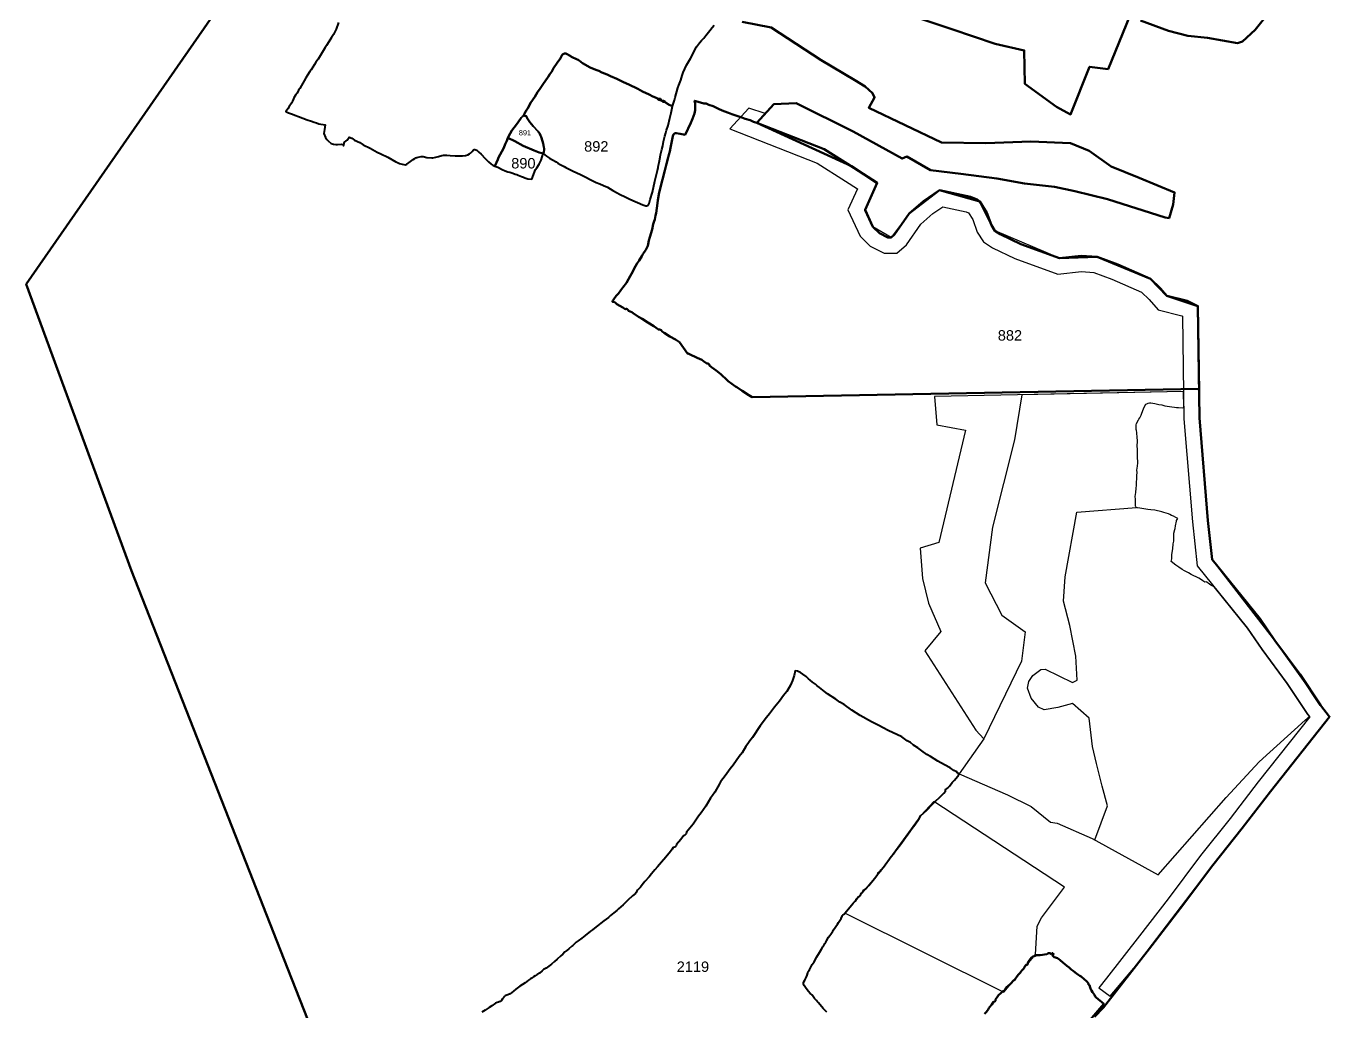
# Model space of a CAD drawing. Header units: millimetres. Extents: x 254348 to 257201, y 2604859 to 2607329.
# Drawn here: x 256121 to 256749, y 2605484 to 2605957 of the extents above; entities that cross this region are included whole.
import ezdxf

# ---------------------------------------------------------------- set-up
doc = ezdxf.new("R2010")
doc.units = ezdxf.units.MM
for name, color, linetype in [('Mined Out Area', 30, 'Continuous'), ('Plot_Text', 250, 'Continuous'), ('Reclaimed', 5, 'Continuous')]:
    doc.layers.add(name, color=color, linetype=linetype)
for name, color, linetype, lineweight in [('ML Boundary', 1, 'Continuous', 50), ('Plantation', 3, 'Continuous', 30), ('Plot', 6, 'Continuous', 50)]:
    doc.layers.add(name, color=color, linetype=linetype, lineweight=lineweight)
doc.styles.add('Annotative', font='arial.ttf')
doc.linetypes.add('BENCH', pattern='A,1,[130,ltypeshp.shx,S=1,R=0,X=0,Y=1],1', length=2)

msp = doc.modelspace()

# ---------------------------------------------------------------- linework, layer by layer
at = {"layer": 'Mined Out Area', "linetype": 'BENCH'}
for points in [[(256712.69, 2605603.92), (256734.76, 2605623.97), (256736.95, 2605625.7), (256736.15, 2605626.74), (256726.2, 2605641.54), (256714.1, 2605657.91), (256707.12, 2605668.13), (256691.14, 2605687.87), (256691.11, 2605687.89), (256689.5, 2605688.77), (256688.21, 2605689.71), (256687.97, 2605689.94), (256687.81, 2605690.08), (256687.53, 2605690.22), (256687.24, 2605690.25), (256686.69, 2605690.18), (256685.78, 2605690.84), (256685.03, 2605691.27), (256683.85, 2605692.05), (256680.07, 2605693.8), (256678.79, 2605694.6), (256678.15, 2605694.97), (256676.94, 2605695.66), (256675.76, 2605696.28), (256674.26, 2605697.32), (256672.75, 2605698.29), (256670.58, 2605700.05), (256670.84, 2605701.38), (256670.78, 2605702.62), (256670.81, 2605703.33), (256670.82, 2605703.5), (256671.37, 2605706.1), (256671.53, 2605708.48), (256671.76, 2605709.79), (256671.82, 2605712.92), (256671.88, 2605713.65), (256672.32, 2605715.46), (256672.43, 2605715.93), (256672.6, 2605717.18), (256673.02, 2605719.35), (256673.06, 2605719.7), (256673.72, 2605720.71), (256672.8, 2605721.14), (256671.64, 2605721.76), (256670.73, 2605722.16), (256669.81, 2605722.64), (256669.25, 2605722.88), (256667.02, 2605723.51), (256666.1, 2605723.82), (256662.7, 2605724.67), (256660.84, 2605724.87), (256659.26, 2605724.98), (256655.44, 2605725.64), (256654.42, 2605725.77), (256653.94, 2605725.94), (256653.64, 2605726.25), (256653.5, 2605726.59), (256653.44, 2605726.95), (256653.38, 2605729.95), (256653.27, 2605731.27), (256653.6, 2605733.17), (256653.74, 2605735.18), (256653.97, 2605736.51), (256654.05, 2605741.28), (256654.14, 2605742.76), (256654.1, 2605743.94), (256654.35, 2605745.8), (256654.51, 2605747.42), (256654.33, 2605750.44), (256654.37, 2605751.35), (256654.34, 2605752.44), (256654.38, 2605753.35), (256654.36, 2605753.87), (256654.29, 2605755.44), (256654.41, 2605757.7), (256654.36, 2605758.24), (256654.18, 2605759.35), (256654.08, 2605761.86), (256653.88, 2605762.84), (256653.81, 2605763.42), (256653.71, 2605764.79), (256653.74, 2605765.42), (256653.78, 2605765.6), (256653.95, 2605766.23), (256654.85, 2605767.94), (256655.08, 2605768.37), (256655.46, 2605769.02), (256656.06, 2605770.29), (256656.29, 2605770.8), (256656.98, 2605772.56), (256657.65, 2605774.07), (256658.41, 2605775.45), (256658.78, 2605775.73), (256658.81, 2605775.75), (256659.48, 2605776.02), (256660.19, 2605776.16), (256660.78, 2605776.18), (256662.73, 2605775.84), (256664.61, 2605775.36), (256665.99, 2605775.14), (256667.44, 2605774.8), (256670.88, 2605774.24), (256672.18, 2605774.06), (256673.15, 2605773.94), (256674.05, 2605773.86), (256675.85, 2605773.83), (256676.57, 2605773.87), (256676.46, 2605781.59), (256557, 2605779.18), (256558.12, 2605765.61), (256571.83, 2605763.09), (256559.08, 2605709.19), (256550.13, 2605706.51), (256551.25, 2605691.96), (256554.16, 2605680.09), (256559.98, 2605666.44), (256552.41, 2605657.19), (256576.82, 2605619.13), (256580.62, 2605615.09), (256568.88, 2605598.28), (256592.02, 2605588.13), (256603.45, 2605582.65), (256612.57, 2605575.07), (256615.8, 2605574.51), (256632.69, 2605567.19), (256664.3, 2605549.82), (256696.86, 2605586.89)], [(256608.3, 2605529.13), (256619.42, 2605543.97), (256556.65, 2605585.02), (256550.44, 2605578.3), (256530.98, 2605551.42), (256514.91, 2605532.59), (256514.15, 2605531.45), (256590.26, 2605493.47), (256605.38, 2605511.68), (256606.33, 2605525.24)]]:
    msp.add_lwpolyline(points, close=True, dxfattribs=at)
at = {"layer": 'ML Boundary'}
for points in [[(256749.03, 2606002.96), (256710.79, 2605955.11), (256704.75, 2605949.46), (256702.41, 2605948.69), (256687.9, 2605951.17), (256678.48, 2605952.13), (256669.22, 2605954.5), (256655.88, 2605959.51)], [(256281.46, 2605416.54), (256244.97, 2605509.45), (256208.49, 2605602.33), (256171.86, 2605695.61), (256121.3, 2605833.07), (256227.45, 2605985.87)], [(256464.67, 2605958.89), (256478.7, 2605956.13), (256502.69, 2605940.54), (256518.83, 2605930.98), (256523.7, 2605927.89), (256527.33, 2605924.63), (256528.24, 2605922.6), (256525.5, 2605917.66), (256560.4, 2605901.06), (256581.69, 2605900.71), (256603.25, 2605901.46), (256622.2, 2605900.67), (256631.14, 2605896.96), (256641.7, 2605889.55), (256655.1, 2605884.14), (256672.2, 2605877.1), (256671.51, 2605871.35), (256669.5, 2605864.79), (256667.73, 2605864.99), (256639.98, 2605873.87), (256624.33, 2605877.69), (256614.49, 2605879.8), (256600.15, 2605881.38), (256586.95, 2605883.69), (256569.71, 2605885.92), (256555.01, 2605887.78), (256543.67, 2605894.26), (256541.43, 2605893.27), (256517.98, 2605906.36), (256490.57, 2605919.86), (256479.95, 2605919.45), (256471.71, 2605910.49), (256504.13, 2605897.77), (256518.38, 2605888.83), (256529.56, 2605881.6), (256523.73, 2605868.73), (256527.5, 2605860.56), (256530.66, 2605857.5), (256534.63, 2605855.42), (256536.16, 2605855.43), (256537.87, 2605856.91), (256544.78, 2605866.95), (256551.7, 2605872.88), (256559.44, 2605878.14), (256574.35, 2605874.97), (256577.52, 2605873.66), (256578.75, 2605872.72), (256582.1, 2605867.33), (256584.3, 2605861.34), (256585.99, 2605858.68), (256588.45, 2605857.05), (256598.41, 2605852.33), (256617.02, 2605845.54), (256627.37, 2605846.67), (256635.07, 2605846.11), (256644.88, 2605842.5), (256660.6, 2605835.6), (256665.34, 2605830.94), (256668.42, 2605827.49), (256678.19, 2605825.03), (256683.36, 2605822.56), (256684.14, 2605768.92), (256688.19, 2605719.76), (256690.16, 2605701), (256713.15, 2605672.61), (256720.22, 2605662.26), (256732.33, 2605645.86), (256742.23, 2605631.13), (256746.52, 2605625.58), (256718.21, 2605589.76), (256704.65, 2605572.19), (256690.55, 2605554.52), (256674.98, 2605533.77), (256661.2, 2605515.96), (256645.47, 2605495.58), (256638.03, 2605486.25), (256633.69, 2605481.72)], [(256650.82, 2605962.08), (256640.29, 2605936.24), (256631.41, 2605937.37), (256622.28, 2605914.47), (256615.56, 2605918.14), (256600.36, 2605929.19), (256600.04, 2605945.13), (256586.17, 2605948.33), (256565.28, 2605955.4), (256545.67, 2605961.86)]]:
    msp.add_lwpolyline(points, dxfattribs=at)
at = {"layer": 'Plantation'}
msp.add_lwpolyline([(256529.56, 2605881.6), (256517.14, 2605889.61), (256471.71, 2605910.49), (256475.72, 2605914.85), (256467.95, 2605917.48), (256458.77, 2605907.51), (256500.74, 2605891.04), (256514.35, 2605882.5), (256520.07, 2605878.81), (256515.49, 2605868.7), (256521.27, 2605856.15), (256526.22, 2605851.36), (256532.82, 2605847.9), (256538.99, 2605847.96), (256543.5, 2605851.86), (256550.4, 2605861.89), (256556.26, 2605866.92), (256561.01, 2605870.14), (256572.12, 2605867.77), (256573.29, 2605867.29), (256575.32, 2605864.02), (256577.54, 2605858), (256580.52, 2605853.3), (256584.77, 2605850.5), (256595.51, 2605845.41), (256616.09, 2605837.9), (256627.5, 2605839.14), (256633.48, 2605838.71), (256642.07, 2605835.54), (256656.33, 2605829.29), (256659.9, 2605825.77), (256664.35, 2605820.77), (256675.63, 2605817.94), (256675.93, 2605817.8), (256676.65, 2605768.56), (256680.72, 2605719.06), (256682.93, 2605698.01), (256707.12, 2605668.13), (256714.1, 2605657.91), (256726.2, 2605641.54), (256736.15, 2605626.74), (256737, 2605625.64), (256712.3, 2605594.37), (256698.75, 2605576.82), (256684.62, 2605559.11), (256669.02, 2605538.31), (256655.26, 2605520.55), (256639.57, 2605500.21), (256635.87, 2605495.56), (256641.3, 2605491.66), (256654.43, 2605507.18), (256684.82, 2605546.88), (256715.56, 2605586.32), (256746.52, 2605625.58), (256720.79, 2605661.48), (256690.16, 2605701), (256687.94, 2605722.72), (256684.09, 2605772.57), (256683.36, 2605822.56), (256668.42, 2605827.49), (256660.6, 2605835.6), (256635.07, 2605846.11), (256617.02, 2605845.54), (256586.06, 2605858.63), (256578.75, 2605872.72), (256559.44, 2605878.14), (256544.78, 2605866.95), (256536.16, 2605855.43), (256527.5, 2605860.56), (256523.73, 2605868.73)], close=True, dxfattribs=at)
at = {"layer": 'Plot', "linetype": 'Continuous', "lineweight": 40}
for points in [[(256271.18, 2605958.48), (256269.93, 2605955.35), (256268.68, 2605952.88), (256267.82, 2605951.41), (256266.43, 2605949.36), (256265.35, 2605947.45), (256264.71, 2605946.55), (256263.78, 2605945), (256262.75, 2605943.44), (256261.29, 2605940.9), (256260.28, 2605939.5), (256259.61, 2605938.42), (256258.74, 2605937.2), (256257.95, 2605935.9), (256257.34, 2605935.05), (256256.23, 2605933.28), (256255.52, 2605932.03), (256254.6, 2605930.59), (256253.41, 2605928.42), (256252.55, 2605926.98), (256251.95, 2605926.14), (256251.25, 2605924.7), (256250.52, 2605923.68), (256249.75, 2605922.43), (256249.47, 2605921.9), (256249.08, 2605920.89), (256248.57, 2605919.91), (256247.52, 2605918.23), (256246.74, 2605917.08), (256245.81, 2605915.85), (256247.17, 2605915.24), (256249.09, 2605914.53), (256250.18, 2605914.06), (256251.94, 2605913.5), (256256.02, 2605911.91), (256258.19, 2605911.23), (256259.43, 2605910.71), (256260.54, 2605910.42), (256261.76, 2605909.95), (256264.79, 2605909.47), (256264.35, 2605907.25), (256264.13, 2605905.35), (256264.91, 2605903.48), (256265.5, 2605902.38), (256266.1, 2605901.73), (256267.61, 2605900.57), (256268.74, 2605900.22), (256269.76, 2605900.03), (256270.57, 2605900), (256272.37, 2605900.13), (256273.19, 2605900.07), (256273.46, 2605899.38), (256274.07, 2605901.22), (256274.87, 2605901.78), (256275.24, 2605902.12), (256275.66, 2605902.65), (256276.28, 2605903.63), (256277.46, 2605903.01), (256278.85, 2605902.2), (256281.27, 2605900.97), (256283, 2605899.93), (256286.25, 2605898.32), (256289.65, 2605896.43), (256291.43, 2605895.6), (256294.73, 2605893.96), (256298.61, 2605891.72), (256299.44, 2605891.34), (256300.44, 2605890.94), (256301.61, 2605890.57), (256302.48, 2605890.39), (256303.25, 2605890.37), (256303.61, 2605890.43), (256303.94, 2605890.55), (256305.64, 2605891.82), (256306.93, 2605892.85), (256307.73, 2605893.39), (256308.26, 2605893.68), (256308.67, 2605893.84), (256309.29, 2605893.99), (256310.82, 2605894.23), (256311.77, 2605894.22), (256313.54, 2605893.85), (256315.81, 2605893.61), (256316.44, 2605893.68), (256317.74, 2605894.04), (256319.14, 2605894.3), (256320.62, 2605894.8), (256321.45, 2605894.91), (256323.14, 2605894.96), (256324.72, 2605894.77), (256327.12, 2605894.62), (256329.44, 2605894.55), (256330.58, 2605894.59), (256332.11, 2605894.84), (256333.2, 2605895.17), (256333.93, 2605895.54), (256334.4, 2605895.88), (256335.28, 2605896.71), (256335.82, 2605897.42), (256336.2, 2605897.65), (256336.48, 2605897.69), (256337, 2605897.55), (256337.49, 2605897.26), (256338.44, 2605896.3), (256339.52, 2605895.36), (256341.41, 2605893.37), (256343.1, 2605891.7), (256344.27, 2605890.66), (256345.26, 2605889.97), (256346.04, 2605889.67), (256347.61, 2605892.8), (256347.9, 2605893.84), (256349.49, 2605896.62), (256350.47, 2605898.47), (256351.14, 2605900.16), (256351.85, 2605901.74), (256352.41, 2605903.27), (256353.41, 2605905.29), (256354.31, 2605906.76), (256356.42, 2605909.71), (256357.35, 2605910.82), (256358.79, 2605912.83), (256359.34, 2605913.46), (256359.96, 2605914), (256360.47, 2605915.16), (256361.3, 2605916.58), (256361.89, 2605917.43), (256363.39, 2605920.18), (256365.37, 2605922.94), (256366.62, 2605925.1), (256367.85, 2605926.87), (256369.4, 2605929.37), (256370.24, 2605930.46), (256371.65, 2605932.44), (256372.42, 2605933.77), (256373.4, 2605935.13), (256374.22, 2605936.59), (256376.03, 2605939.17), (256376.74, 2605940.35), (256377.37, 2605941.19), (256378.25, 2605942.7), (256378.63, 2605943.14), (256378.93, 2605943.39), (256379.26, 2605943.58), (256379.6, 2605943.68), (256380.12, 2605943.65), (256380.74, 2605943.42), (256382, 2605942.69), (256383.19, 2605941.92), (256385.23, 2605941.04), (256386.04, 2605940.64), (256386.61, 2605940.27), (256388.12, 2605939.12), (256391.87, 2605937.05), (256394.59, 2605935.81), (256395.96, 2605935.32), (256397.38, 2605934.59), (256400, 2605933.62), (256401.55, 2605932.87), (256404.66, 2605931.48), (256407.88, 2605929.89), (256410.32, 2605928.86), (256414.64, 2605926.73), (256416.86, 2605925.49), (256420.15, 2605924), (256421.87, 2605923.09), (256423.12, 2605922.57), (256424.42, 2605921.9), (256424.73, 2605922.08), (256424.96, 2605922.14), (256425.18, 2605922.13), (256425.38, 2605922.05), (256425.53, 2605921.95), (256425.77, 2605921.7), (256426.42, 2605920.91), (256426.81, 2605921.11), (256427.08, 2605921.13), (256427.22, 2605921.11), (256427.34, 2605921.07), (256427.49, 2605920.93), (256427.55, 2605920.73), (256427.53, 2605920.53), (256429.71, 2605919.11), (256431.39, 2605918.42), (256431.65, 2605919.44), (256432.27, 2605921.32), (256432.57, 2605922.54), (256433.95, 2605927.21), (256434.38, 2605928.51), (256435.31, 2605930.93), (256435.97, 2605933.15), (256436.5, 2605934.64), (256438.08, 2605938.1), (256440.04, 2605941.29), (256442.82, 2605946.82), (256444.25, 2605948.8), (256445.18, 2605949.87), (256446.3, 2605951.05), (256447.33, 2605952.26), (256449.19, 2605954.8), (256450.4, 2605956.19), (256451.29, 2605957.33)], [(256505.31, 2605483.95), (256503.65, 2605485.68), (256501.41, 2605488.44), (256500.93, 2605488.89), (256500.38, 2605489.55), (256499.48, 2605490.48), (256498.88, 2605491.47), (256498.47, 2605492.01), (256498.28, 2605492.21), (256497.84, 2605492.54), (256497.36, 2605492.96), (256496.54, 2605493.81), (256495.49, 2605495.36), (256494.48, 2605496.76), (256494.23, 2605497.39), (256494.16, 2605497.89), (256494.19, 2605498.19), (256494.29, 2605498.47), (256494.82, 2605499.28), (256495.53, 2605500.84), (256495.93, 2605501.63), (256496.25, 2605502.83), (256496.48, 2605503.38), (256496.99, 2605504.28), (256498.29, 2605506.82), (256499.22, 2605508.1), (256500.53, 2605510.47), (256501.88, 2605512.56), (256502.3, 2605513.41), (256502.8, 2605514.1), (256503.43, 2605515.22), (256503.74, 2605515.66), (256504.07, 2605516.28), (256504.45, 2605516.83), (256504.8, 2605517.55), (256505.19, 2605518.1), (256506.18, 2605519.95), (256506.73, 2605520.77), (256507.24, 2605521.42), (256508.17, 2605522.76), (256508.58, 2605523.44), (256510.43, 2605526.08), (256510.91, 2605526.88), (256511.99, 2605528.41), (256512.26, 2605528.92), (256512.68, 2605529.95), (256512.89, 2605530.31), (256513.08, 2605530.52), (256513.62, 2605530.97), (256514.16, 2605531.55), (256518.05, 2605536.24), (256518.63, 2605536.81), (256519.25, 2605537.3), (256519.37, 2605537.74), (256519.5, 2605538.08), (256519.65, 2605538.32), (256519.93, 2605538.63), (256520.45, 2605539.23), (256520.95, 2605539.63), (256521.34, 2605540.09), (256521.48, 2605540.21), (256521.63, 2605540.29), (256521.71, 2605540.59), (256521.8, 2605540.79), (256522.55, 2605541.46), (256522.98, 2605542.34), (256523.15, 2605542.55), (256524.16, 2605543.25), (256525.48, 2605544.63), (256528.18, 2605547.97), (256529.79, 2605550.09), (256529.92, 2605550.51), (256530.17, 2605550.9), (256530.41, 2605551.11), (256530.98, 2605551.42), (256531.41, 2605552.18), (256532.54, 2605553.5), (256536.19, 2605558.52), (256537.35, 2605559.93), (256538.37, 2605561.36), (256540.76, 2605564.41), (256543.09, 2605567.69), (256544.44, 2605569.45), (256546.34, 2605572.17), (256547.53, 2605573.74), (256549.6, 2605576.88), (256550.44, 2605578.3), (256553.22, 2605580.69), (256556.17, 2605583.8), (256560.83, 2605588.26), (256561.5, 2605589), (256562.25, 2605589.97), (256562.35, 2605590.57), (256562.47, 2605590.84), (256562.58, 2605591), (256562.72, 2605591.12), (256563.03, 2605591.31), (256563.44, 2605591.46), (256564.18, 2605592.34), (256565.41, 2605594.05), (256566.56, 2605595.2), (256567.28, 2605596.06), (256568.27, 2605597.13), (256568.58, 2605597.59), (256568.88, 2605598.28), (256568.13, 2605598.67), (256567.9, 2605598.8), (256567.79, 2605598.91), (256567.64, 2605599.18), (256566.3, 2605599.89), (256564.48, 2605601.09), (256561.8, 2605602.63), (256558.64, 2605604.24), (256556.83, 2605605.51), (256555.03, 2605606.59), (256553.38, 2605607.5), (256550.88, 2605609.23), (256549.61, 2605610.23), (256549.03, 2605610.76), (256547, 2605612.03), (256545.46, 2605613.19), (256543.96, 2605614.09), (256541.38, 2605615.94), (256534.72, 2605619.02), (256532.45, 2605620.33), (256530.25, 2605621.5), (256526.77, 2605623.16), (256521.39, 2605626.19), (256517.35, 2605628.72), (256513.75, 2605631.43), (256511.59, 2605632.67), (256509.62, 2605634.01), (256505.7, 2605636.53), (256504.18, 2605637.71), (256501.92, 2605639.62), (256500.68, 2605640.52), (256499.94, 2605641.18), (256498.47, 2605642.27), (256497.31, 2605643.23), (256496.51, 2605643.83), (256495.45, 2605644.94), (256493.86, 2605646.04), (256492.7, 2605646.8), (256491.96, 2605647.18), (256491.25, 2605647.4), (256490.15, 2605647.59), (256489.73, 2605645.45), (256488.84, 2605642.94), (256487.88, 2605640.78), (256486.11, 2605637.65), (256484.59, 2605635.74), (256482.63, 2605633.13), (256480.33, 2605630.26), (256477.86, 2605626.97), (256476.35, 2605625.21), (256473.35, 2605621.29), (256469.63, 2605615.7), (256468.45, 2605614.13), (256467.79, 2605613.03), (256466.55, 2605611.31), (256464.67, 2605608.32), (256463.38, 2605606.63), (256460.39, 2605602.35), (256458.97, 2605600.61), (256456.61, 2605597.21), (256454.39, 2605594.33), (256453.87, 2605593.5), (256451.62, 2605589.45), (256450.44, 2605587.86), (256449.57, 2605586.53), (256447.38, 2605582.77), (256445.08, 2605579.58), (256443.78, 2605577.89), (256441.17, 2605574.12), (256438.12, 2605570.27), (256437.85, 2605569.49), (256437.56, 2605569.07), (256437.14, 2605568.72), (256436.59, 2605568.44), (256435.32, 2605566.81), (256433.19, 2605564.29), (256433.02, 2605563.77), (256432.88, 2605563.55), (256432.69, 2605563.34), (256432.25, 2605563.09), (256431.66, 2605562.96), (256431.15, 2605562.13), (256430.32, 2605560.95), (256428.21, 2605558.34), (256426.1, 2605555.96), (256424.18, 2605553.66), (256422.89, 2605552.28), (256421.21, 2605550.28), (256420.08, 2605548.85), (256418.12, 2605546.65), (256416.77, 2605544.98), (256416.02, 2605543.84), (256414.94, 2605542.87), (256414.55, 2605542.45), (256414.2, 2605541.93), (256413.88, 2605541.28), (256413.61, 2605540.88), (256412.11, 2605539.78), (256409.85, 2605537.72), (256407.65, 2605535.45), (256405.4, 2605533.49), (256404.68, 2605532.77), (256403.11, 2605531.66), (256401.54, 2605530.33), (256400.59, 2605529.29), (256398.4, 2605527.78), (256396.95, 2605526.58), (256395.37, 2605525.42), (256393.92, 2605524.28), (256393.01, 2605523.51), (256392.06, 2605522.83), (256389.48, 2605520.74), (256387.76, 2605519.51), (256386.12, 2605518.14), (256385.1, 2605517.44), (256383.5, 2605515.97), (256382.97, 2605515.56), (256381.68, 2605514.32), (256380.64, 2605513.46), (256379.75, 2605512.82), (256378.69, 2605511.77), (256377.8, 2605511.01), (256376.02, 2605509.29), (256374.65, 2605508.18), (256373.24, 2605506.92), (256370.74, 2605505.11), (256369.51, 2605504.36), (256368.79, 2605503.71), (256367.53, 2605502.69), (256366.37, 2605501.99), (256365.42, 2605501.33), (256364.71, 2605500.92), (256364.1, 2605500.4), (256363.16, 2605499.86), (256362.29, 2605499.29), (256360.67, 2605498.09), (256358.07, 2605496.41), (256357.38, 2605495.9), (256356.23, 2605494.91), (256355.01, 2605494.07), (256353.47, 2605492.8), (256352.29, 2605492.22), (256351.45, 2605491.99), (256351.11, 2605491.83), (256350.8, 2605491.52), (256350.32, 2605490.81), (256349.85, 2605490.33), (256349.26, 2605489.61), (256348.6, 2605489.14), (256348.23, 2605488.93), (256347.79, 2605488.77), (256347.16, 2605488.61), (256346.5, 2605488.23), (256344.66, 2605487.02), (256343.42, 2605486.13), (256342.44, 2605485.55), (256341.52, 2605484.91), (256339.9, 2605483.9)]]:
    msp.add_lwpolyline(points, dxfattribs=at)
for points in [[(256430.01, 2605912.65), (256430.76, 2605915.3), (256431.39, 2605918.42), (256429.71, 2605919.11), (256427.53, 2605920.53), (256427.12, 2605920.41), (256426.86, 2605920.42), (256426.74, 2605920.46), (256426.55, 2605920.61), (256426.42, 2605920.91), (256425.4, 2605921.11), (256424.81, 2605921.3), (256424.63, 2605921.4), (256424.5, 2605921.55), (256424.42, 2605921.9), (256423.12, 2605922.57), (256421.87, 2605923.09), (256420.15, 2605924), (256416.86, 2605925.49), (256414.64, 2605926.73), (256410.32, 2605928.86), (256407.88, 2605929.89), (256404.66, 2605931.48), (256401.55, 2605932.87), (256400, 2605933.62), (256397.38, 2605934.59), (256395.96, 2605935.32), (256394.59, 2605935.81), (256391.87, 2605937.05), (256388.12, 2605939.12), (256386.61, 2605940.27), (256386.04, 2605940.64), (256385.23, 2605941.04), (256383.19, 2605941.92), (256382, 2605942.69), (256380.74, 2605943.42), (256380.12, 2605943.65), (256379.6, 2605943.68), (256379.26, 2605943.58), (256378.93, 2605943.39), (256378.63, 2605943.14), (256378.25, 2605942.7), (256377.37, 2605941.19), (256376.74, 2605940.35), (256376.03, 2605939.17), (256374.22, 2605936.59), (256373.4, 2605935.13), (256372.42, 2605933.77), (256371.65, 2605932.44), (256370.24, 2605930.46), (256369.4, 2605929.37), (256367.85, 2605926.87), (256366.62, 2605925.1), (256365.37, 2605922.94), (256363.39, 2605920.18), (256361.89, 2605917.43), (256361.3, 2605916.58), (256360.47, 2605915.16), (256359.96, 2605914), (256360.52, 2605913.8), (256361.3, 2605913.63), (256361.48, 2605913.04), (256361.64, 2605912.71), (256362.95, 2605910.8), (256364.52, 2605908.78), (256366.83, 2605906.27), (256367.64, 2605905.21), (256368.07, 2605904.44), (256368.35, 2605903.75), (256368.94, 2605901.63), (256369.29, 2605900.57), (256369.68, 2605898.71), (256369.75, 2605898.08), (256369.73, 2605897.45), (256369.55, 2605896.5), (256369.27, 2605895.78), (256370.87, 2605894.49), (256372.32, 2605893.51), (256373.74, 2605892.67), (256375.46, 2605891.77), (256376.39, 2605891.09), (256377.45, 2605890.42), (256379.33, 2605889.45), (256380.13, 2605888.99), (256382.66, 2605887.82), (256383.75, 2605887.2), (256387.13, 2605885.7), (256389.16, 2605884.7), (256392.41, 2605883), (256394.76, 2605881.86), (256396.47, 2605881.17), (256398.21, 2605880.32), (256400.19, 2605879.52), (256402.7, 2605878.02), (256404.78, 2605876.95), (256405.86, 2605876.29), (256408.88, 2605874.78), (256410.85, 2605873.84), (256417.04, 2605871.06), (256418.52, 2605870.65), (256418.9, 2605870.63), (256419.29, 2605870.73), (256419.58, 2605870.91), (256419.81, 2605871.17), (256420.14, 2605871.79), (256420.68, 2605873.69), (256421.81, 2605877.25), (256422.9, 2605882.48), (256423.84, 2605886.36), (256424.07, 2605887.6), (256424.43, 2605889.04), (256424.65, 2605890.21), (256424.99, 2605891.36), (256425.4, 2605894.02), (256425.64, 2605895.02), (256426.17, 2605897.66), (256426.7, 2605899.49), (256427, 2605901.41), (256427.68, 2605904.01), (256428.17, 2605905.59), (256428.47, 2605906.98), (256429.18, 2605909.24)], [(256369.75, 2605898.08), (256369.68, 2605898.71), (256369.29, 2605900.57), (256368.94, 2605901.63), (256368.35, 2605903.75), (256368.07, 2605904.44), (256367.64, 2605905.21), (256366.83, 2605906.27), (256364.52, 2605908.78), (256362.95, 2605910.8), (256361.64, 2605912.71), (256361.48, 2605913.04), (256361.3, 2605913.63), (256360.52, 2605913.8), (256359.96, 2605914), (256359.34, 2605913.46), (256358.79, 2605912.83), (256357.35, 2605910.82), (256356.42, 2605909.71), (256354.31, 2605906.76), (256353.41, 2605905.29), (256352.41, 2605903.27), (256355.74, 2605901.67), (256359.76, 2605899.49), (256364.93, 2605897.24), (256367.45, 2605896.23), (256368.09, 2605896.03), (256369.27, 2605895.78), (256369.55, 2605896.5), (256369.73, 2605897.45)], [(256364.93, 2605897.24), (256359.76, 2605899.49), (256355.74, 2605901.67), (256352.41, 2605903.27), (256351.85, 2605901.74), (256351.14, 2605900.16), (256350.47, 2605898.47), (256349.49, 2605896.62), (256347.9, 2605893.84), (256347.61, 2605892.8), (256346.04, 2605889.67), (256346.61, 2605889.52), (256347.55, 2605889.16), (256349.58, 2605888.02), (256351.05, 2605887.41), (256352.42, 2605886.96), (256353.34, 2605886.75), (256354.67, 2605886.36), (256355.93, 2605885.87), (256356.67, 2605885.63), (256357.27, 2605885.36), (256358.16, 2605885.07), (256358.94, 2605884.67), (256359.81, 2605884.36), (256360.44, 2605884.05), (256360.92, 2605883.87), (256361.42, 2605883.72), (256361.92, 2605883.63), (256363.79, 2605883.47), (256365.62, 2605887.99), (256366.27, 2605888.93), (256367.31, 2605890.65), (256368.29, 2605892.59), (256369.27, 2605895.78), (256368.09, 2605896.03), (256367.45, 2605896.23)]]:
    msp.add_lwpolyline(points, close=True, dxfattribs=at)
at = {"layer": 'Plot'}
msp.add_lwpolyline([(256668.42, 2605827.49), (256660.6, 2605835.6), (256660.6, 2605835.61), (256635.07, 2605846.11), (256635.07, 2605846.11), (256617.02, 2605845.54), (256617.02, 2605845.54), (256598.41, 2605852.33), (256588.45, 2605857.05), (256585.99, 2605858.68), (256584.3, 2605861.34), (256583.44, 2605863.68), (256578.75, 2605872.72), (256559.44, 2605878.14), (256544.78, 2605866.95), (256544.78, 2605866.95), (256537.87, 2605856.91), (256536.16, 2605855.43), (256534.63, 2605855.42), (256530.66, 2605857.5), (256527.5, 2605860.56), (256523.79, 2605868.6), (256523.73, 2605868.73), (256523.73, 2605868.73), (256529.56, 2605881.6), (256529.41, 2605881.7), (256517.16, 2605889.6), (256517.14, 2605889.61), (256471.71, 2605910.49), (256471.71, 2605910.49), (256470.19, 2605910.84), (256468.51, 2605911.65), (256466.23, 2605912.35), (256464.54, 2605913.01), (256463.08, 2605913.47), (256460.81, 2605914.29), (256459.76, 2605914.61), (256458.17, 2605915.26), (256455.98, 2605916.08), (256454.88, 2605916.44), (256453.71, 2605916.98), (256452.81, 2605917.48), (256451.5, 2605918.07), (256450.81, 2605918.36), (256448.69, 2605919.05), (256447.5, 2605919.68), (256446.39, 2605919.75), (256445.93, 2605919.84), (256445.82, 2605919.87), (256441.95, 2605921.04), (256442.21, 2605919.64), (256442.24, 2605917.56), (256442.2, 2605917.08), (256442.17, 2605916.56), (256441.88, 2605914.93), (256440.93, 2605912.4), (256440.12, 2605910.46), (256437.35, 2605904.73), (256435.01, 2605905.24), (256433.15, 2605905.5), (256432.75, 2605905.47), (256432.27, 2605905.29), (256431.93, 2605905.01), (256431.71, 2605904.65), (256431.3, 2605903.25), (256430.95, 2605901.58), (256430.42, 2605898.4), (256429.98, 2605896.75), (256429.63, 2605895.1), (256429.24, 2605893.77), (256428.53, 2605890.76), (256427.99, 2605888.84), (256427.7, 2605887.55), (256426.47, 2605883.22), (256425.91, 2605880.8), (256425.36, 2605878.86), (256424.96, 2605877.03), (256424.23, 2605873.43), (256423.96, 2605870.59), (256423.74, 2605869.51), (256423.45, 2605867.18), (256423.23, 2605865.95), (256422.81, 2605864.04), (256422.61, 2605863.26), (256422.1, 2605861.81), (256421.62, 2605859.31), (256420.38, 2605855.54), (256420.02, 2605854.04), (256419.69, 2605852.32), (256419.44, 2605851.51), (256418.89, 2605850.15), (256418.54, 2605849.51), (256417.12, 2605847.52), (256416.62, 2605846.53), (256415.36, 2605844.41), (256414.21, 2605842.84), (256412.93, 2605840.55), (256412.24, 2605839.13), (256411, 2605836.92), (256410.23, 2605835.42), (256409.25, 2605833.78), (256407.55, 2605831.44), (256407.02, 2605830.82), (256406.47, 2605830.27), (256405.35, 2605828.57), (256404.33, 2605827.42), (256403.11, 2605825.94), (256402.72, 2605825.24), (256402.52, 2605824.67), (256403.28, 2605824.52), (256403.76, 2605824.33), (256404.17, 2605824.03), (256404.68, 2605823.45), (256407.49, 2605821.86), (256408.66, 2605821.02), (256409.17, 2605821.19), (256409.45, 2605821.18), (256409.59, 2605821.13), (256409.81, 2605821), (256409.97, 2605820.82), (256410.09, 2605820.59), (256410.16, 2605820.32), (256411.8, 2605819.57), (256412.45, 2605819.2), (256414.99, 2605817.42), (256416.77, 2605816.43), (256419.47, 2605814.65), (256422.39, 2605812.91), (256424.59, 2605811.31), (256425.07, 2605811.32), (256425.55, 2605811.18), (256425.92, 2605810.96), (256426.42, 2605810.44), (256427.27, 2605809.8), (256430.01, 2605808.04), (256432.83, 2605806.5), (256434.66, 2605805.33), (256438.51, 2605799.78), (256438.85, 2605799.77), (256440.52, 2605799.04), (256442.16, 2605798.22), (256443.21, 2605797.8), (256444.32, 2605797.22), (256445.41, 2605796.71), (256446.24, 2605796.19), (256447.78, 2605795.04), (256448.24, 2605795.07), (256448.67, 2605794.92), (256448.78, 2605794.84), (256448.94, 2605794.61), (256449.13, 2605794.03), (256450, 2605793.21), (256452.3, 2605791.63), (256452.96, 2605791.13), (256454.66, 2605789.69), (256455.13, 2605789.2), (256456.99, 2605787.61), (256458.1, 2605786.57), (256461.59, 2605783.97), (256462.15, 2605783.72), (256462.62, 2605783.43), (256464.82, 2605781.88), (256467.97, 2605779.91), (256469.47, 2605778.88), (256683.87, 2605782.91), (256683.96, 2605781.41), (256683.36, 2605822.56), (256668.42, 2605827.49), (256668.42, 2605827.49), (256668.42, 2605827.49)], close=True, dxfattribs=at)
msp.add_lwpolyline([(256622.14, 2605469.02), (256638.22, 2605488.02), (256634.5, 2605490.93), (256634.24, 2605491.22), (256634.09, 2605491.44), (256633.72, 2605492.23), (256632.87, 2605493.51), (256632.31, 2605494.29), (256632.16, 2605494.57), (256631.69, 2605495.76), (256631.37, 2605496.87), (256631.12, 2605496.93), (256630.98, 2605497.02), (256630.92, 2605497.08), (256630.89, 2605497.15), (256630.87, 2605497.22), (256630.89, 2605497.3), (256631.03, 2605497.46), (256629.85, 2605498.82), (256628.8, 2605499.78), (256627.28, 2605501), (256626.64, 2605501.43), (256625.82, 2605502.04), (256625.08, 2605502.49), (256624.41, 2605502.98), (256623.58, 2605503.72), (256622.61, 2605504.44), (256621.68, 2605505.29), (256620.42, 2605506.24), (256619.44, 2605507.09), (256618.54, 2605507.78), (256617.25, 2605508.94), (256616.55, 2605509.47), (256616.04, 2605509.77), (256615.04, 2605510.13), (256614.48, 2605510.39), (256614.13, 2605510.63), (256613.6, 2605511.12), (256613.93, 2605511.44), (256614.05, 2605511.62), (256614.07, 2605511.73), (256614.06, 2605511.84), (256613.96, 2605512.02), (256613.8, 2605512.14), (256613.7, 2605512.18), (256613.51, 2605512.18), (256613.41, 2605512.16), (256613.23, 2605512.06), (256612.92, 2605511.79), (256612.6, 2605512.06), (256612.35, 2605512.21), (256612.06, 2605512.29), (256611.9, 2605512.3), (256611.63, 2605512.25), (256611.37, 2605512.13), (256610.9, 2605511.8), (256607.65, 2605511.28), (256606.93, 2605511.25), (256605.99, 2605511.31), (256605.61, 2605511.09), (256605.27, 2605510.93), (256604.3, 2605510.65), (256603.94, 2605510.41), (256603.61, 2605510.12), (256602.92, 2605509.31), (256602.01, 2605508.02), (256601.75, 2605507.5), (256601.81, 2605507.32), (256601.82, 2605507.14), (256601.76, 2605506.95), (256601.63, 2605506.78), (256601.46, 2605506.66), (256601.29, 2605506.62), (256601.13, 2605506.62), (256600.9, 2605506.67), (256600.5, 2605506.12), (256600, 2605505.2), (256599.84, 2605504.96), (256599, 2605504.16), (256598.82, 2605503.93), (256598.42, 2605503.23), (256598.17, 2605502.88), (256597.09, 2605501.79), (256596.4, 2605500.73), (256595.92, 2605500.11), (256595.54, 2605499.46), (256594.95, 2605499.19), (256594.45, 2605498.7), (256594.02, 2605498.18), (256593.33, 2605497.44), (256592.28, 2605496.5), (256591.53, 2605495.89), (256590.88, 2605495.04), (256590.81, 2605494.6), (256590.73, 2605494.41), (256590.63, 2605494.26), (256590.56, 2605494.19), (256590.38, 2605494.1), (256590.18, 2605494.06), (256589.86, 2605494.04), (256588.76, 2605493.13), (256587.78, 2605492.14), (256587.09, 2605491.2), (256586.55, 2605490.56), (256586.29, 2605490.06), (256586.34, 2605489.74), (256586.33, 2605489.6), (256586.24, 2605489.34), (256586.14, 2605489.19), (256585.99, 2605489.08), (256585.81, 2605489), (256585.61, 2605488.94), (256585.27, 2605488.89), (256584.55, 2605487.63), (256583.36, 2605486.28), (256583.06, 2605485.82), (256582.73, 2605485.21), (256581.99, 2605484.16), (256581.05, 2605483.19)], dxfattribs=at)
at = {"layer": 'Reclaimed'}
msp.add_lwpolyline([(256654.1, 2605743.94), (256654.35, 2605745.8), (256654.51, 2605747.42), (256654.33, 2605750.44), (256654.37, 2605751.35), (256654.34, 2605752.44), (256654.38, 2605753.35), (256654.36, 2605753.87), (256654.29, 2605755.44), (256654.41, 2605757.7), (256654.36, 2605758.24), (256654.18, 2605759.35), (256654.08, 2605761.86), (256653.88, 2605762.84), (256653.81, 2605763.42), (256653.71, 2605764.79), (256653.74, 2605765.42), (256653.78, 2605765.6), (256653.95, 2605766.23), (256654.85, 2605767.94), (256655.08, 2605768.37), (256655.46, 2605769.02), (256656.06, 2605770.29), (256656.29, 2605770.8), (256656.98, 2605772.56), (256657.65, 2605774.07), (256658.41, 2605775.45), (256658.78, 2605775.73), (256658.81, 2605775.75), (256659.48, 2605776.02), (256660.19, 2605776.16), (256660.78, 2605776.18), (256662.73, 2605775.84), (256664.61, 2605775.36), (256665.99, 2605775.14), (256667.44, 2605774.8), (256670.88, 2605774.24), (256672.18, 2605774.06), (256673.15, 2605773.94), (256674.05, 2605773.86), (256675.85, 2605773.83), (256676.57, 2605773.87), (256676.46, 2605781.59), (256598.84, 2605780.02), (256595.3, 2605758.39), (256584.84, 2605716.53), (256581.37, 2605689.81), (256589.32, 2605674.3), (256600.48, 2605666.27), (256598.78, 2605652.24), (256580.62, 2605615.09), (256568.88, 2605598.28), (256592.02, 2605588.13), (256603.45, 2605582.65), (256612.57, 2605575.07), (256615.8, 2605574.51), (256632.69, 2605567.19), (256633.85, 2605566.56), (256639.98, 2605582.84), (256637.47, 2605592.29), (256634.64, 2605603.13), (256632.8, 2605611.41), (256631.13, 2605624.86), (256623.26, 2605632.02), (256616.12, 2605630.05), (256609.56, 2605628.98), (256606.86, 2605630.29), (256603.41, 2605634.56), (256601.61, 2605639.4), (256602.26, 2605642.6), (256604.23, 2605645.38), (256608.09, 2605648.25), (256610.14, 2605648.5), (256623.18, 2605642.1), (256625.47, 2605643.17), (256624.83, 2605654.62), (256621.89, 2605669.31), (256618.89, 2605681.08), (256619.63, 2605692.65), (256625.33, 2605723.69), (256653.94, 2605725.94), (256653.64, 2605726.25), (256653.5, 2605726.59), (256653.44, 2605726.95), (256653.38, 2605729.95), (256653.27, 2605731.27), (256653.6, 2605733.17), (256653.74, 2605735.18), (256653.97, 2605736.51), (256654.05, 2605741.28), (256654.14, 2605742.76)], close=True, dxfattribs=at)

# ---------------------------------------------------------------- texts
at = {"layer": 'Plot_Text', "linetype": 'Continuous', "lineweight": 40, "attachment_point": 1, "style": 'Annotative'}
for s, insert, char_height, width in [('{891}', (256357.64, 2605906.92), 2.5, 2.963), ('892', (256388.94, 2605901.64), 5, 11.0247), ('890', (256353.97, 2605893.56), 5, 4.9371), ('882', (256587.37, 2605811.01), 5, 10.9341), ('2119', (256433.35, 2605508.25), 5, 21.3205)]:
    msp.add_mtext(s, dxfattribs=dict(at, insert=insert, char_height=char_height, width=width))

doc.saveas('drawing.dxf')
